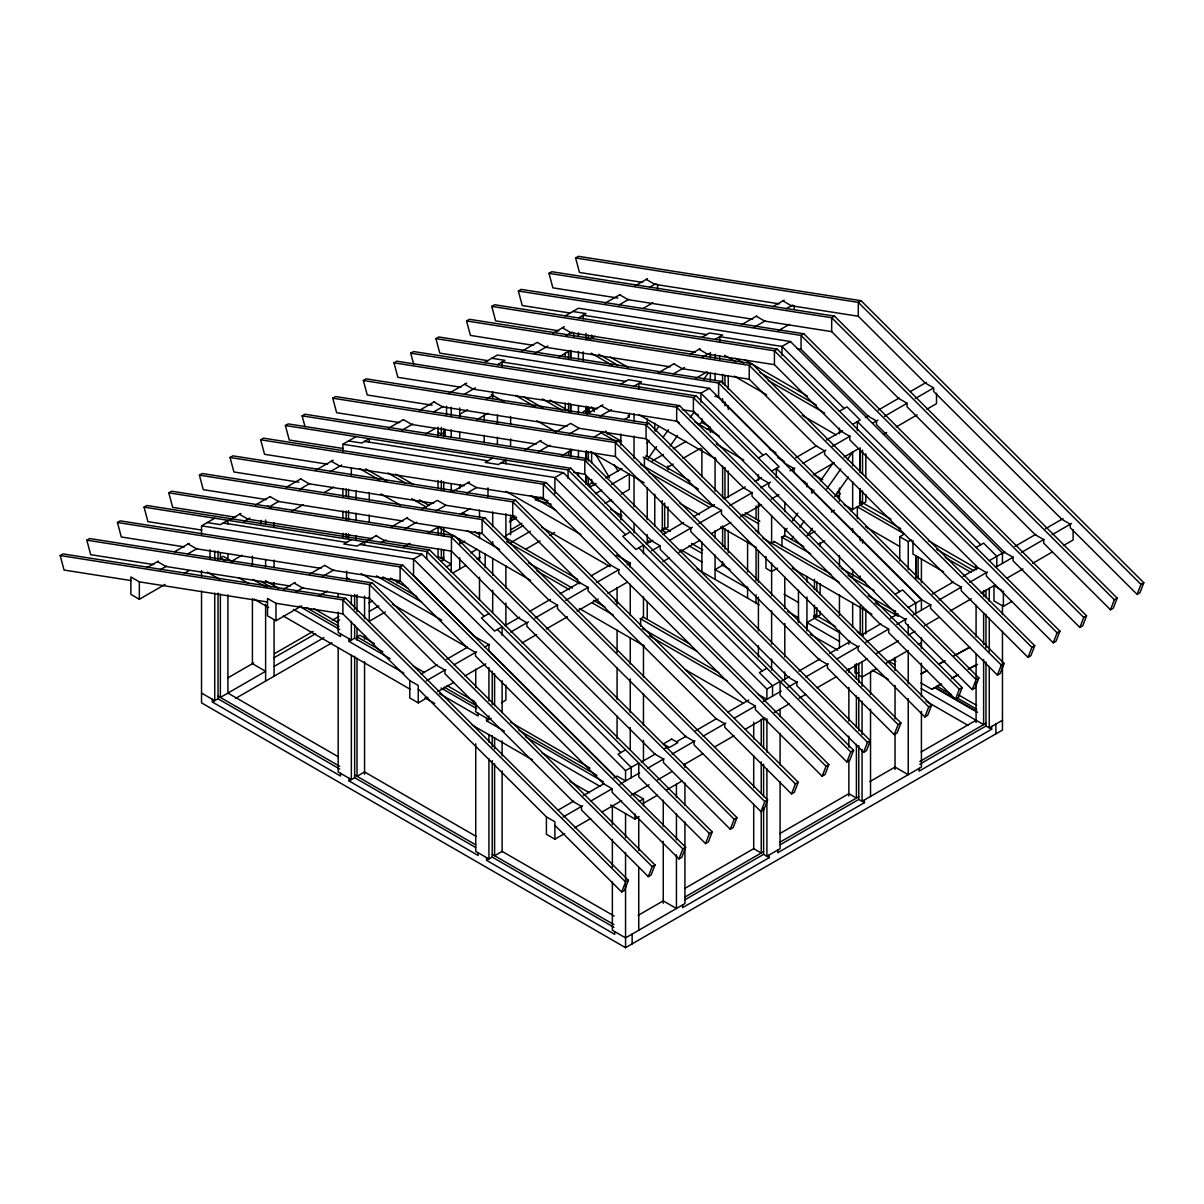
<?xml version="1.0" encoding="UTF-8"?>
<svg xmlns="http://www.w3.org/2000/svg" width="1204" height="1204" viewBox="0 0 1204 1204"><rect width="100%" height="100%" fill="white"/><g stroke="black" fill="none" stroke-linecap="round" stroke-linejoin="round"><path stroke-width="1.5" d="M445.119 429.091L445.119 436.345L443.704 435.532M492.692 398.659L492.692 391.797M502.113 367.401L502.113 361.998L625.553 381.382M583.157 318.804L583.157 315.207L706.597 334.592M588.335 411.858L588.335 408.818L590.532 407.554M638.752 388.741L638.752 383.444L700.939 393.211L763.125 455.262M643.463 553.735L643.463 545.126L635.923 549.476L622.724 536.322L630.264 531.957M719.781 341.951L719.781 336.668L781.968 346.436L844.154 408.472M798.463 622.618L798.463 617.727L787.461 611.376M806.936 630.776L806.936 622.618L820.135 615.003L820.135 611.286M854.99 664.533L854.99 672.991L856.405 673.804L858.768 672.449M860.183 488.493L860.183 505.168L900.788 528.616M860.183 471.817L860.183 447.737M915.777 578.176L915.777 555.857M554.893 825.342L621.685 891.983L625.553 881.945L628.383 880.32L345.698 598.313L63.029 553.915L60.2 555.541L64.068 570.049L130.875 580.539M628.383 880.32L624.515 890.358L621.685 891.983M294.122 583.067L302.595 587.958L369.493 598.463L436.405 665.21L444.878 670.101L444.878 673.668L573.029 801.518L581.502 806.409L581.502 809.976L648.309 876.617L652.177 866.579L655.006 864.954L372.322 582.947L89.653 538.549L86.823 540.175L90.691 554.683L153.781 564.586M655.006 864.954L651.138 874.977L648.309 876.617M324.734 565.383L333.222 570.275L400.119 580.795L467.017 647.526L475.505 652.417L475.505 655.984L603.655 783.834L612.129 788.725L612.129 792.292L678.936 858.934L682.803 848.895L685.633 847.27L402.949 565.263L120.265 520.865L117.435 522.491L121.303 536.999L184.408 546.902M685.633 847.27L681.765 857.308L678.936 858.934M613.859 777.934L617.08 776.083L625.553 780.975L625.553 770.65L638.752 763.035L638.752 776.926L705.544 843.568L709.412 833.529L712.241 831.904L429.572 549.897L146.888 505.499L144.059 507.125L147.926 521.633L201.745 530.076M712.241 831.904L708.373 841.942L705.544 843.568M376.099 535.735L384.573 540.626L451.47 551.146L518.367 617.878L526.855 622.769L526.855 626.336L655.006 754.186L663.479 759.077L663.479 762.644L730.286 829.285L734.154 819.247L736.983 817.621L454.299 535.614L171.615 491.217L168.801 492.842L172.669 507.351L235.758 517.253M736.983 817.621L733.116 827.66L730.286 829.285M406.711 518.051L415.199 522.957L482.097 533.462L548.994 600.194L557.482 605.1L557.482 608.667L685.633 736.502L694.106 741.393L694.106 744.96L760.913 811.601L764.781 801.563L767.595 799.938L484.926 517.931L202.242 473.533L199.412 475.159L203.28 489.667L266.37 499.57M767.595 799.938L763.742 809.976L760.913 811.601M437.338 500.367L445.826 505.274L512.723 515.779L579.621 582.525L588.109 587.417L588.109 590.983L716.245 718.818L724.733 723.724L724.733 727.276L791.525 793.933L795.392 783.894L798.222 782.254L515.553 500.247L232.869 455.849L230.039 457.49L233.907 471.983L298.863 482.187M798.222 782.254L794.354 792.292L791.525 793.933M467.965 482.699L476.438 487.59L543.35 498.095L610.247 564.842L618.721 569.733L618.721 573.3L746.871 701.149L755.359 706.041L755.359 709.607L822.151 776.249L826.019 766.211L828.849 764.585L546.164 482.578L263.495 438.166L260.666 439.806L264.534 454.299L327.623 464.217M828.849 764.585L824.981 774.608L822.151 776.249M758.415 694.482L766.903 699.373L766.903 689.049L780.087 681.434L780.087 695.325L846.894 761.966L850.761 751.928L853.591 750.303L570.907 468.296L288.223 423.898L285.393 425.524L289.261 440.032L343.08 448.475M853.591 750.303L849.723 760.341L846.894 761.966M573.661 472.404L584.798 474.165L651.71 540.897L660.183 545.803L660.183 549.37L788.334 677.205L796.807 682.096L796.807 685.663L863.614 752.304L867.482 742.266L870.311 740.641L587.627 458.634L304.958 414.236L302.129 415.862L305.033 426.743M870.311 740.641L866.444 750.679L863.614 752.304M540.039 441.07L548.527 445.977L615.425 456.482L682.322 523.228L690.81 528.12L690.81 531.686L818.961 659.521L827.434 664.427L827.434 667.979L894.241 734.636L898.109 724.597L900.938 722.957L618.254 440.95L335.57 396.552L332.755 398.193L336.623 412.686L399.713 422.604M900.938 722.957L897.07 732.995L894.241 734.636M570.666 423.402L579.154 428.293L646.051 438.798L712.949 505.545L721.437 510.436L721.437 514.003L849.572 641.852L858.061 646.744L858.061 650.31L924.868 716.952L928.736 706.914L931.55 705.288L648.881 423.281L366.197 378.869L363.367 380.509L367.235 395.002L432.191 405.206M931.55 705.288L927.682 715.311L924.868 716.952M601.293 405.718L609.781 410.609L676.678 421.114L743.575 487.861L752.048 492.752L752.048 496.319L880.199 624.169L888.687 629.06L888.687 632.627L955.479 699.268L959.347 689.23L962.177 687.604L679.507 405.597L396.823 361.2L393.994 362.825L397.862 377.334L460.951 387.236M962.177 687.604L958.309 697.643L955.479 699.268M682.247 409.706L693.399 411.467L760.296 478.199L768.784 483.105L768.784 486.672L896.935 614.507L905.408 619.398L905.408 622.965L972.215 689.606L976.083 679.583L978.897 677.942L696.228 395.935L413.544 351.538L410.714 353.178L413.619 364.044M978.897 677.942L975.044 687.981L972.215 689.606M714.89 396.327L718.607 396.914L785.505 463.66L793.993 468.552L793.993 472.118L922.129 599.953L930.617 604.859L930.617 608.411L997.409 675.068L1001.276 665.029L1004.106 663.389L721.437 381.382L438.753 336.985L435.923 338.625L439.791 353.118L488.041 360.703M1004.106 663.389L1000.238 673.427L997.409 675.068M673.849 363.834L682.322 368.725L749.234 379.23L816.131 445.977L824.605 450.868L824.605 454.435L952.755 582.269L961.244 587.176L961.244 590.743L1028.035 657.384L1031.903 647.346L1034.733 645.705L752.048 363.698L469.379 319.301L466.55 320.941L470.418 335.434L533.507 345.352M1034.733 645.705L1030.865 655.744L1028.035 657.384M699.057 349.28L707.531 354.172L774.428 364.677L841.34 431.423L849.813 436.315L849.813 439.881L977.964 567.731L986.437 572.622L986.437 576.189L1053.244 642.831L1057.112 632.792L1059.941 631.167L777.257 349.16L494.588 304.747L491.759 306.388L495.627 320.881L558.716 330.799M1059.941 631.167L1056.074 641.19L1053.244 642.831M797.334 348.724L801.051 349.31L867.949 416.057L876.437 420.948L876.437 424.515L1004.587 552.35L1013.061 557.256L1013.061 560.823L1079.868 627.465L1083.735 617.426L1086.565 615.786L803.881 333.779L521.197 289.381L518.367 291.022L522.235 305.515L570.485 313.1M1086.565 615.786L1082.697 625.824L1079.868 627.465M756.293 316.231L764.781 321.122L831.678 331.627L898.575 398.373L907.063 403.265L907.063 406.832L1035.199 534.681L1043.687 539.573L1043.687 543.139L1110.494 609.781L1114.347 599.742L1117.177 598.117L834.507 316.11L551.823 271.713L548.994 273.338L552.862 287.846L617.818 298.035M1117.177 598.117L1113.309 608.14L1110.494 609.781M782.916 300.865L791.389 305.756L858.301 316.261L925.199 383.007L933.672 387.899L933.672 391.466L1061.823 519.3L1070.311 524.207L1070.311 527.773L1137.103 594.415L1140.971 584.376L1143.8 582.736L861.116 300.729L578.447 256.332L575.617 257.972L579.485 272.465L642.575 282.383M1143.8 582.736L1139.932 592.774L1137.103 594.415M646.954 443.238L649.106 440.182M655.578 430.972L658.799 426.382M647.902 458.874L656.511 446.609M662.983 437.413L668.355 429.738M703.904 379.155L708.208 373.014M670.131 446.112L677.536 435.562M690.238 417.472L694.482 411.452M784.933 531.521L787.085 528.451M792.473 520.79L797.861 513.13M811.857 493.188L814.009 490.133M820.466 480.923L833.394 462.532M791.254 539.482L793.421 536.412M799.877 527.217L804.182 521.091M826.802 488.884L840.798 468.958M847.255 459.762L852.643 452.087L852.643 465.828M807.116 535.795L812.414 528.27M834.643 496.605L848.414 477.01M201.535 534.456L201.535 525.847L214.733 518.232M342.884 451.124L342.884 444.246L356.068 436.631M484.219 362.645L497.402 355.029L709.412 388.32L921.421 599.833L921.421 610.157M565.248 315.854L578.447 308.239L790.456 341.53L1002.465 553.042L1002.465 563.367M497.402 364.707L504.943 360.357L491.759 358.28M578.447 317.931L585.987 313.567L572.788 311.505M147.054 567.626L158.386 561.094M174.565 551.748L189.133 543.335M229.588 519.977L240.92 513.431M255.489 505.033L270.057 496.62M286.236 487.274L300.804 478.861M315.373 470.448L333.162 460.184M388.486 428.233L403.144 419.775M419.443 410.368L434.102 401.91M448.761 393.437L466.67 383.098M522.054 351.116L536.713 342.658M553.012 333.252L564.405 326.675M605.13 303.152L619.789 294.694M634.448 286.236L647.481 278.711M160.222 569.808L166.649 566.106M187.538 554.051L197.17 548.482M243.629 521.663L249.905 518.036M269.38 506.794L279.027 501.225M299.916 489.17L309.563 483.602M330.468 471.532L341.71 465.03M401.519 430.505L412.776 424.004M433.666 411.949L443.313 406.38M464.428 394.19L475.429 387.838M534.967 353.464L547.88 346M565.654 335.75L572.111 332.018M619.052 304.913L628.684 299.36M649.558 287.304L655.984 283.587M267.499 602L139.348 581.863L130.875 576.972L130.875 594.385L139.348 599.276L165.053 584.437M184.317 573.315L189.133 570.53M291.88 511.218L303.137 504.717M324.026 492.647L333.674 487.078M425.629 433.997L435.276 428.428M459.717 414.311L467.573 409.781M486.416 398.9L492.692 395.273M559.198 356.881L570.5 350.349M590.141 339.016L594.957 336.232M643.132 308.42L652.779 302.851M438.045 432.266L441.341 434.177L443.704 432.808M231.063 561.561L242.049 555.21M476.995 419.579L487.981 413.228M351.357 539.678L343.817 544.042L357.016 546.104L364.556 541.755L364.556 545.502M492.692 458.077L485.167 462.441L498.351 464.503L505.891 460.154L505.891 463.856M620.843 384.091L628.383 379.742L641.582 381.818L634.041 386.168M701.887 337.316L709.412 332.966L722.611 335.028L715.071 339.393M583.157 411.813L585.987 410.188L587.868 413.378M588.335 407.268L588.335 411L585.987 412.355L585.987 406.771M283.783 589.027L295.176 582.45M309.834 573.992L324.493 565.534M366.829 541.093L376.596 535.449M391.255 526.991L407.539 517.585M422.183 509.126L436.841 500.653M453.125 491.262L469.409 481.856M524.778 449.89L541.063 440.498M555.706 432.025L570.365 423.567M586.649 414.176L602.933 404.77M658.031 372.954L674.195 363.623M690.359 354.292L700.066 348.693M742.085 324.433L756.639 316.02M772.802 306.689L784.12 300.157M295.251 592.202L303.288 587.567M322.552 576.43L333.794 569.943M380.931 542.733L385.792 539.934M405.251 528.691L416.614 522.13M436.074 510.887L445.811 505.274M466.896 493.098L476.633 487.485M538.489 451.771L549.837 445.209M569.311 433.982L579.034 428.353M600.134 416.178L611.481 409.631M673.202 373.992L684.519 367.461M702.278 357.197L708.75 353.479M754.065 327.307L765.308 320.821M786.197 308.766L792.608 305.048M409.781 680.576L409.781 697.989L418.255 702.88L418.255 685.467L409.781 680.576L342.884 613.829L275.972 603.324L267.499 598.433L267.499 615.846L275.972 620.737L301.677 605.898M319.346 595.694L327.368 591.059M403.641 547.037L410.128 543.29M427.962 532.981L439.325 526.434M460.41 514.258L470.147 508.63M561.199 456.06L572.547 449.513M593.632 437.338L603.37 431.724M624.455 419.549L629.331 416.734L629.331 413.258M695.822 378.342L707.124 371.81M778.16 330.799L789.403 324.312M345.698 598.313L342.884 599.938L60.2 555.541M372.322 582.947L369.493 584.572L86.823 540.175M402.949 565.263L400.119 566.888L117.435 522.491M484.219 616.282L422.032 554.246L413.544 559.138L201.535 525.847M429.572 549.897L426.743 551.522L144.059 507.125M454.299 535.614L451.47 537.24L168.801 492.842M484.926 517.931L482.097 519.571L199.412 475.159M515.553 500.247L512.723 501.887L230.039 457.49M546.164 482.578L543.35 484.204L260.666 439.806M625.553 534.681L563.367 472.645L554.893 477.536L342.884 444.246M570.907 468.296L568.077 469.921L285.393 425.524M587.627 458.634L584.798 460.274L302.129 415.862M618.254 440.95L615.425 442.59L332.755 398.193M648.881 423.281L646.051 424.907L363.367 380.509M679.507 405.597L676.678 407.223L393.994 362.825M696.228 395.935L693.399 397.576L410.714 353.178M709.412 388.32L700.939 393.211L700.939 402.226M721.437 381.382L718.607 383.022L435.923 338.625M752.048 363.698L749.234 365.339L466.55 320.941M777.257 349.16L774.428 350.785L491.759 306.388M790.456 341.53L781.968 346.436L781.968 355.436M803.881 333.779L801.051 335.419L518.367 291.022M834.507 316.11L831.678 317.736L548.994 273.338M861.116 300.729L858.301 302.37L575.617 257.972M227.646 677.987L253.668 662.968M459.883 543.922L464.744 541.108M537.767 498.953L541.017 497.071M274.602 653.606L313.13 631.363M332.394 620.241L338.806 616.538M397.064 582.902L400.27 581.05M443.704 557.061L441.341 558.43L441.341 549.144M510.21 518.668L515.101 515.839M510.21 520.835L516.727 517.073M273.835 657.851L315.568 633.755M336.443 621.716L339.648 619.849M368.996 602.918L372.217 601.052M441.236 561.199L444.457 559.348M509.322 521.904L515.824 518.141M212.371 699.328L212.371 702.037L218.029 698.771L339.694 769.025M274.091 666.414L323.921 637.638M369.267 611.466L378.899 605.898M446.413 566.918L451.244 564.134L438.045 556.519L438.045 549.099M470.719 552.892L476.995 549.265M510.601 529.865L521.904 523.334M505.409 535.9L523.228 525.621M589.599 487.289L596.085 483.556M605.793 477.943L621.986 468.597M698.079 424.666L702.94 421.867M235.773 698.32L331.958 642.801M385.34 611.978L369.267 621.264L369.267 597.003M452.659 573.119L465.993 565.398M476.995 559.062L480.14 557.241M510.917 542.522L530.377 531.28M595.258 493.821L601.744 490.073M611.481 484.459L629.331 474.15L629.331 489.381L621.219 494.076M652.207 460.936L663.509 454.42M673.202 448.821L686.129 441.356M707.124 429.241L710.36 427.375L710.36 432.447M349.01 638.722L349.01 641.431L354.653 638.18L390.156 658.663M525.516 549.325L540.114 540.897M549.837 535.283L554.713 532.469M604.995 503.438L611.481 499.69M666.745 467.784L673.202 464.052M682.894 458.453L700.668 448.204M488.929 613.573L481.389 617.923L494.588 631.077L502.113 626.727L502.113 635.336M758.415 457.987L765.955 453.622L779.139 466.791L771.614 471.14M839.444 411.196L846.984 406.847L860.183 420L852.643 424.35M661.357 530.949L667.964 527.141L667.964 506.749M421.024 674.089L437.082 664.819M446.714 659.25L467.603 647.195M504.988 625.598L519.601 617.17M529.324 611.557L550.409 599.381M560.146 593.768L579.606 582.525M590.968 575.963L610.428 564.736M646.337 543.997L652.824 540.25M662.561 534.636L683.646 522.461M693.369 516.847L714.469 504.672M724.191 499.043L745.276 486.883M755.013 481.254L761.5 477.506M795.709 457.761L816.703 445.646M826.395 440.047L842.544 430.716M865.39 417.532L868.596 415.681M878.228 410.112L899.117 398.057M910.359 391.571L926.418 382.3M426.366 680.802L445.796 669.574M453.908 664.894L476.588 651.8M484.685 647.12L489.546 644.321M510.601 632.16L528.436 621.866M534.907 618.119L557.587 605.025M565.699 600.36L588.38 587.251M596.477 582.586L619.157 569.492M627.254 564.811L630.505 562.945M651.605 550.755L659.747 546.059M669.514 540.415L692.3 527.262M698.817 523.499L721.602 510.346M729.744 505.635L752.53 492.481M760.672 487.786L770.44 482.142M789.974 470.854L794.866 468.04M803.008 463.344L825.793 450.191M832.31 446.428L850.22 436.089M873.005 422.92L877.897 420.106M884.413 416.343L907.199 403.189M915.341 398.494L933.25 388.155M418.255 702.88L427.902 697.312M437.549 691.743L453.637 682.457M464.894 675.956L485.799 663.886M522.1 642.936L536.653 634.523M546.36 628.924L567.4 616.779M577.107 611.165L598.147 599.02M607.854 593.421L627.284 582.209M662.862 561.666L669.334 557.919M679.041 552.32L700.066 540.19M711.383 533.643L730.798 522.446M740.505 516.832L761.53 504.702M771.222 499.103L778.943 494.648M813.272 474.827L834.297 462.682M844.004 457.084L858.678 448.61M883.435 434.313L886.656 432.462M896.303 426.893L917.207 414.823M926.854 409.24L936.501 403.671L936.501 393.226M349.01 778.205L349.01 780.929L354.653 777.664L475.685 847.526M724.492 564.134L715.071 569.582L747.579 588.35M774.428 541.604L771.614 543.245L771.614 515.523M501.496 702.684L505.891 700.141L505.891 685.211M831.242 512.076L834.462 510.21M859.235 502.986L862.064 501.361M504.416 731.159L486.566 720.865L491.127 718.231M808.652 534.922L815.093 531.19M850.521 510.737L865.826 501.902L865.826 494.483M777.468 568.153L771.614 571.539L765.955 568.273L765.955 556.429M818.314 544.569L824.755 540.852M899.749 560.974L899.749 536.713L904.279 534.109M899.749 536.713L908.237 541.619L911.247 539.874M813.543 616.087L816.357 614.461M625.553 749.866L618.013 754.216L631.212 767.384L631.212 777.709M766.903 668.265L759.363 672.615L772.547 685.783L772.547 696.108M895.039 594.279L902.579 589.93L915.777 603.084L915.777 613.423M976.083 547.504L983.623 543.139L996.807 556.308L996.807 566.632M908.237 607.448L921.421 599.833M989.267 560.658L1002.465 553.042M557.648 810.382L573.706 801.111M583.353 795.558L604.227 783.503M641.265 762.117L655.397 753.96M664.819 748.512L667.964 746.706M676.437 741.814L686.084 736.246M695.731 730.677L716.621 718.607M727.878 712.106L748.768 700.051M781.245 681.298L789.282 676.648M798.929 671.079L819.834 659.024M829.466 653.456L850.37 641.386M862.064 634.643L880.907 623.762M890.328 618.314L898.184 613.784M932.332 594.069L953.327 581.953M963.019 576.355L977.558 567.957M1002.014 553.84L1005.22 551.989M1014.867 546.42L1035.741 534.365M1045.373 528.797L1063.042 518.608M486.566 857.624L486.566 860.348L492.225 857.082L613.889 927.321M563.036 817.08L582.57 805.792M590.712 801.096L611.873 788.876M620.015 784.165L639.565 772.893M647.707 768.197L663.991 758.791M672.133 754.095L694.919 740.927M703.061 736.231L725.861 723.062M734.004 718.367L755.179 706.146M763.306 701.435L781.23 691.096M787.732 687.349L797.515 681.705M805.657 676.994L828.442 663.84M836.584 659.145L859.385 645.976M865.902 642.214L888.687 629.06M896.829 624.349L906.612 618.721M913.083 614.973L930.873 604.709M938.954 600.043L961.59 586.965M969.671 582.3L987.446 572.035M995.527 567.37L1013.316 557.106M1021.398 552.44L1044.034 539.377M1052.115 534.711L1071.515 523.499M418.255 689.034L546.405 816.884L546.405 834.282L554.893 839.188L564.661 833.544M574.428 827.9L590.712 818.509M602.105 811.917L621.655 800.645M631.212 795.122L649.106 784.782M657.474 779.951L672.133 771.493M683.526 764.916L703.061 753.629M714.469 747.052L734.004 735.779M745.396 729.188L764.946 717.915M774.217 712.557L789.372 703.813M799.14 698.169L805.657 694.407M817.049 687.83L836.584 676.543M846.352 670.899L867.527 658.678M876.497 653.501L898.47 640.829M915.01 631.272L908.237 635.185L908.237 624.741M924.401 625.854L938.954 617.441M950.272 610.91L971.282 598.779M980.989 593.181L995.527 584.783M1006.845 578.251L1023.009 568.92M1032.716 563.306L1052.115 552.109M1063.433 545.578L1073.125 539.979L1073.125 529.534M639.219 801.382L643.463 798.929L643.463 805.702M642.605 803.775L657.249 795.317M667.016 789.673L682.096 780.975M876.497 668.732L862.064 677.069L858.768 675.173M886.129 663.178L906.988 651.138M918.216 644.652L921.421 642.801M610.563 804.949L634.975 819.051L639.219 816.613M1001.833 590.216L993.977 585.671L993.977 600.916L1003.399 606.349L1011.887 601.458M920.834 682.924L931.866 689.305L934.695 687.665M937.058 686.31L940.354 684.414M638.12 915.386L663.253 900.878L676.437 908.493L676.437 854.72M684.579 888.552L753.704 848.654L761.244 853.004L761.244 810.232M779.756 833.619L848.865 793.707L856.405 798.056L856.405 744.283M869.92 781.562L895.039 767.053L908.237 774.669L908.237 698.636M921.15 751.973L976.083 720.263M684.941 897.055L763.592 851.649M780.102 842.108L858.768 796.702M919.871 761.425L985.971 723.258M684.941 899.779L763.592 854.358L769.251 857.624L769.251 854.915M780.102 844.832L858.768 799.426L864.427 802.677L864.427 799.968M919.871 764.149L985.971 725.982L991.629 729.248L991.629 726.524M1002.465 720.263L989.267 727.878L989.267 666.504M769.251 857.624L682.563 907.681L682.563 904.956M864.427 802.677L777.739 852.733L777.739 850.009M991.629 729.248L919.073 771.132L919.073 768.408M201.535 591.074L201.535 702.865L625.553 947.668L1002.465 730.06L1002.465 631.242M921.361 673.623L926.267 670.839M939.135 663.931L944.041 661.146M953.658 656.014L969.882 647.06M921.03 673.969L927.486 670.447M938.383 664.412L945.245 660.755M954.546 655.608L969.476 647.556M953.402 677.295L958.294 674.631M976.218 664.849L968.076 669.289L977.528 664.412M931.866 689.305L941.648 683.962M951.431 678.635L958.249 674.752M779.199 303.844L654.765 284.294L646.292 279.403M752.575 319.21L628.142 299.661L619.669 294.769M695.34 352.26L570.907 332.71L562.418 327.819M670.131 366.814L545.698 347.264L537.225 342.372M597.575 408.698L473.142 389.148L464.669 384.257M566.949 426.382L442.515 406.832L434.042 401.94M536.337 444.065L411.903 424.515L403.415 419.624M364.556 441.416L487.981 460.801M501.18 462.878L563.367 472.645M348.528 440.98L361.727 443.042L369.267 438.692L369.267 442.38M464.247 485.679L339.814 466.129L331.341 461.237M433.621 503.362L309.187 483.812L300.714 478.921M403.009 521.031L278.575 501.496L270.087 496.59M372.382 538.715L247.949 519.165L239.461 514.274M223.207 523.018L346.647 542.402M359.845 544.479L422.032 554.246M207.193 522.581L220.377 524.643L227.917 520.294L227.917 524.026M321.032 568.363L196.598 548.813L188.11 543.922M290.405 586.047L165.971 566.497L157.483 561.606M531.972 496.394L548.046 500.713M535.103 499.841L551.161 504.175M744.463 359.71L807.402 396.056M735.539 358.371L743.605 363.036M759.754 372.352L816.297 404.995M724.627 355.33L735.93 361.862M768.242 380.524L824.77 413.153M734.32 376.16L766.632 394.822M802.165 415.335L836.088 434.915M610.368 357.121L628.217 367.431M769.476 448.987L775.933 452.719M814.656 475.068L822.723 479.734M863.479 503.257L891.05 519.18M928.359 540.716L977.031 568.815M598.9 354.322L618.284 365.504M777.739 457.565L784.015 461.192M837.231 491.909L840.482 493.791M936.772 549.385L973.931 570.831M591.224 353.148L612.234 365.279M693.594 412.25L698.471 415.064M836.027 494.483L839.278 496.364M904.46 533.989L857.353 506.794L857.353 518.638M945.245 557.542L971.101 572.472M710.36 427.375L701.887 422.469L701.887 418.766M802.707 480.682L805.521 482.322M844.154 504.626L852.643 509.518L852.643 481.735M694.783 421.882L719.179 435.968M865.48 526.72L899.599 546.42M943.635 571.84L912.948 554.126L912.948 540.581M675.895 420.768L679.131 422.634M716.29 444.095L743.741 459.943M638.752 414.552L716.29 459.326M627.916 415.922L629.331 416.734M588.335 411L586.453 409.902L586.453 406.184M550.017 400.074L569.537 411.347M605.326 432.01L621.58 441.401M645.976 455.488L689.892 480.832M745.201 512.769L759.844 521.212M784.24 535.298L803.76 546.571M841.16 568.168L865.571 582.254M542.312 398.9L561.832 410.158M600.871 432.703L615.5 441.146M643.162 457.114L698.455 489.05M742.371 514.394L758.64 523.785M781.411 536.939L810.683 553.84M848.098 575.437L874.119 590.457M523.394 396.673L542.914 407.945M640.498 464.277L713.686 506.538M755.977 530.964L759.227 532.83M773.871 541.288L830.805 574.157M868.204 595.754L895.866 611.722M515.688 395.484L535.193 406.756M649.061 472.495L709.231 507.23M762.809 538.173L839.354 582.36M875.142 603.023L898.109 616.282M491.277 394.461L504.295 401.97M536.833 420.753L556.338 432.025M590.502 451.741L644.17 482.729M679.959 503.392L699.479 514.665M720.624 526.87L754.788 546.586M792.187 568.183L871.892 614.206M857.353 631.919L863.479 635.456M591.36 482.924L594.58 484.776M784.03 594.159L798.493 602.512M958.881 695.099L976.64 705.363M665.601 528.511L670.462 531.31M691.517 543.471L702.85 550.002M817.772 616.358L835.576 626.637M892.631 659.581L895.866 661.447M591.239 486.657L586.453 483.888L586.453 476.528M662.305 527.683L664.653 529.053L664.653 503.091M814.476 615.545L816.839 616.899L816.839 607.629M936.772 686.145L951.13 694.437M957.526 698.124L976.685 709.186M935.162 687.349L976.685 711.308M609.645 500.006L612.836 501.842M661.568 529.986L666.429 532.785M689.094 545.879L702.052 553.358M721.873 564.796L729.97 569.477M813.738 617.833L839.639 632.792M888.597 661.056L895.069 664.789M934.409 687.499L977.513 712.392M610.744 509.352L622.062 515.869M680.757 549.761L701.887 561.967M806.936 622.618L839.444 641.386M921.15 688.553L983.623 724.612L983.623 659.521M647.707 540.476L650.521 542.101M697.011 568.935L759.197 604.844M810.187 634.282L837.818 650.235M872.132 670.056L888.386 679.432M925.996 701.149L968.001 725.395M530.257 495.536L556.097 510.451M506.086 491.382L580.915 534.576M616.282 554.999L630.264 563.066L630.264 567.475M541.875 527.277L610.187 566.708M395.664 474.165L413.559 484.505M462.351 512.663L467.227 515.493M504.642 537.089L577.845 579.35M615.244 600.947L618.495 602.813M642.906 616.899L690.073 644.14M387.959 472.976L405.853 483.316M506.703 541.529L579.892 583.789M640.077 618.54L696.996 651.409M365.79 468.883L386.935 481.088M419.459 499.871L429.211 505.499M474.767 531.807L479.643 534.621M528.436 562.795L572.351 588.139M593.497 600.344L604.89 606.921M642.289 628.518L718.743 672.66M359.71 468.642L379.23 479.899M411.753 498.682L426.397 507.14M467.062 530.618L499.585 549.4M536.999 570.997L569.522 589.779M592.293 602.918L613.438 615.124M649.227 635.787L727.291 680.862M380.855 493.896L400.36 505.168M437.774 526.765L530.482 580.298M579.29 608.471L644.351 646.036M685.016 669.499L743.56 703.317M267.965 505.981L271.035 507.742M390.532 578.071L408.291 588.335M382.857 576.912L416.78 596.492M376.4 575.888L421.626 602M361.095 573.586L441.793 620.18M346.767 577.83L350.108 579.756M392.399 604.182L467.227 647.376M232.959 561.922L223.207 556.293L220.377 557.934L225.253 560.748M265.437 580.674L278.425 588.184M314.169 608.818L338.52 622.874M374.384 643.568L359.845 635.185L357.016 636.811L382.857 651.74M413.138 665.962L424.455 672.479M447.06 685.543L474.526 701.39M510.406 722.114L589.99 768.062M634.041 793.481L643.463 798.929M260.982 581.381L270.734 586.995M306.463 607.629L338.941 626.381M444.246 687.168L476.543 705.83M518.939 730.301L596.898 775.316M252.87 579.41L266.686 587.386M299.134 606.124L339.694 629.526M441.01 688.026L476.543 708.539M525.441 736.773L603.4 781.787M238.332 577.544L248.069 583.157M293.475 609.39L340.521 636.54L340.521 633.816M349.01 641.431L403.867 673.111M439.37 693.609L478.093 715.974L478.093 713.25M541.725 752.711L600.119 786.423M207.404 572.201L219.79 579.35M253.984 599.095L268.642 607.553M283.301 616.012L410.293 689.335M424.952 697.793L434.719 703.437M472.164 725.049L532.409 759.829M569.853 781.456L589.388 792.744M546.405 816.884L554.893 821.775L554.893 839.188M227.917 693.068L338.369 756.834M476.001 836.298L364.556 771.945L357.016 776.294L357.016 658.392M614.191 916.078L502.113 851.379L494.588 855.728L494.588 763.833M218.029 696.062L339.694 766.301M354.653 774.94L475.685 844.817M492.225 854.358L613.889 924.597M201.535 693.068L214.733 700.683L214.733 593.12M212.371 702.037L340.521 776.023L340.521 773.314M349.01 780.929L478.093 855.457L478.093 852.733M486.566 860.348L614.717 934.334L614.717 931.61M1140.971 584.376L858.301 302.37L858.301 316.261M1114.347 599.742L831.678 317.736L831.678 331.627M1083.735 617.426L801.051 335.419L801.051 349.31M980.793 544.78L857.353 421.641L857.353 430.641M1057.112 632.792L774.428 350.785L774.428 364.677M1031.903 647.346L749.234 365.339L749.234 379.23M1001.276 665.029L718.607 383.022L718.607 396.914M899.749 591.555L776.324 468.416L776.324 477.431M976.083 679.583L693.399 397.576L693.399 411.467M959.347 689.23L676.678 407.223L676.678 421.114M928.736 706.914L646.051 424.907L646.051 438.798M898.109 724.597L615.425 442.59L615.425 456.482M867.482 742.266L584.798 460.274L584.798 474.165M850.761 751.928L568.077 469.921L568.077 478.605M638.752 547.85L762.177 670.989M766.903 689.049L554.893 477.536L554.893 493.745M826.019 766.211L543.35 484.204L543.35 498.095M795.392 783.894L512.723 501.887L512.723 515.779M764.781 801.563L482.097 519.571L482.097 533.462M734.154 819.247L451.47 537.24L451.47 551.146M709.412 833.529L426.743 551.522L426.743 558.475M497.402 629.451L620.843 752.59M625.553 770.65L413.544 559.138L413.544 575.346L474.933 636.6L488.929 644.667L488.929 650.551L616.042 777.363M682.803 848.895L400.119 566.888L400.119 580.795M652.177 866.579L369.493 584.572L369.493 598.463M625.553 881.945L342.884 599.938L342.884 613.829M591.631 406.922L594.46 411.723M605.762 430.942L607.659 434.147M588.335 408.818L590.216 412.024M614.251 464.669L618.013 471.08M595.378 453.848L609.495 477.837M1003.399 591.119L1003.399 606.349M1002.465 605.281L1002.465 614.552M995.859 724.071L995.859 733.868M989.267 588.395L989.267 601.413M989.267 618.149L989.267 651.635M985.971 590.216L985.971 597.651M985.971 614.386L985.971 647.872M985.971 661.884L985.971 725.982M983.623 590.712L983.623 596.296M983.623 613.032L983.623 644.652M976.083 566.121L976.083 569.853M976.083 605.251L976.083 636.916M976.083 653.682L976.083 677.897M976.083 681.63L976.083 722.611M921.421 558.505L921.421 582.616M921.421 637.714L921.421 648.369M921.421 663.193L921.421 696.574M921.421 711.413L921.421 767.053L862.064 801.322L862.064 749.4M918.125 556.699L918.125 578.943M916.289 555.631L916.289 577.89M908.237 541.619L908.237 569.597M908.237 650.416L908.237 683.797M895.039 610.834L895.039 614.507M895.039 657.414L895.039 670.477M895.039 685.407L895.039 718.999M895.039 733.928L895.039 769.386M870.537 672.178L870.537 694.422M870.537 709.261L870.537 796.431M865.826 453.742L865.826 477.822M865.826 609.856L865.826 633.966M862.531 450.085L862.531 474.165M862.531 490.841L862.531 503.799L860.183 502.444L860.183 489.471M862.531 539.437L862.531 543.139M862.531 608.05L862.531 635.878M862.064 661.839L862.064 686.34M862.064 701.179L862.064 734.56M860.183 450.582L860.183 472.811M860.183 537.089L860.183 540.792M860.183 576.039L860.183 579.741M860.183 605.702L860.183 634.508M858.768 663.314L858.768 682.578M858.768 697.417L858.768 730.798M858.768 745.637L858.768 799.426M856.405 663.645L856.405 679.372M856.405 696.062L856.405 727.592M852.643 528.466L852.643 532.198M852.643 569.432L852.643 576.882M852.643 602.948L852.643 627.149M848.865 640.558L848.865 644.306M848.865 668.656L848.865 672.404M848.865 687.379L848.865 721.091M848.865 736.08L848.865 747.308M848.865 760.431L848.865 796.01M839.444 428.067L839.444 433.696M839.444 488.071L839.444 501.195M839.444 555.556L839.444 566.813M839.444 594.926L839.444 615.56M839.444 630.55L839.444 647.918M820.135 542.673L820.135 546.39M820.135 583.473L820.135 594.595M816.839 581.667L816.839 590.938M814.476 579.214L814.476 589.584M814.476 605.251L814.476 618.269M811.646 488.869L811.646 492.255M806.936 483.135L806.936 486.867M806.936 576.43L806.936 582.029M806.936 596.958L806.936 630.55M798.463 590.201L798.463 621.911M794.219 305.861L794.219 309.353M784.797 502.354L784.797 511.595M784.797 528.24L784.797 535.629L781.968 537.255L781.968 546.586M784.797 576.942L784.797 608.592M784.797 623.491L784.797 657.008M784.797 671.892L784.797 679.342M780.087 709.171L780.087 716.606M780.087 733.341L780.087 764.961M780.087 781.697L780.087 848.654L766.903 856.27L766.903 768.859M771.614 563.066L771.614 595.739M771.614 610.624L771.614 644.14M771.614 659.039L771.614 670.207M766.903 718.637L766.903 752.124M763.592 717.734L763.592 748.361M763.592 764.239L763.592 796.717M763.592 807.869L763.592 854.358M761.244 719.104L761.244 745.141M761.244 761.876L761.244 793.496M758.415 474.617L758.415 480.17M758.415 504.205L758.415 533.778M758.415 550.544L758.415 582.269M758.415 597.199L758.415 630.791M758.415 645.72L758.415 656.917M756.067 505.996L756.067 519.059M756.067 547.052L756.067 580.644M756.067 594.866L756.067 603.038M753.704 722.234L753.704 739.015M753.704 755.811L753.704 787.536M753.704 804.332L753.704 849.121M747.579 540.295L747.579 572.02M747.579 586.935L747.579 598.132M728.269 375.919L728.269 388.952M728.269 405.718L728.269 409.435M728.269 471.095L728.269 497.056M728.269 530.437L728.269 552.681M724.958 375.949L724.958 385.265M724.958 402.031L724.958 405.748M724.958 467.423L724.958 498.953M724.958 528.631L724.958 549.024M722.611 374.339L722.611 383.91M722.611 398.659L722.611 402.407M722.611 466.038L722.611 497.854M722.611 525.922L722.611 546.511M722.611 561.485L722.611 565.218M719.781 355.917L719.781 359.304M715.071 354.382L715.071 358.13M715.071 373.135L715.071 380.63M715.071 457.505L715.071 491.247M715.071 530.618L715.071 538.128M715.071 554.999L715.071 579.365M710.36 352.546L710.36 357.769M710.36 373.375L710.36 380.253M701.887 448.881L701.887 476.799M701.887 541.966L701.887 571.749M684.925 764.119L684.925 767.49M684.925 783.051L684.925 805.31M684.925 822.001L684.925 903.602L625.553 937.871L612.369 930.256L612.369 882.035M676.437 784.24L676.437 797.229M676.437 813.919L676.437 839.88M667.964 465.948L667.964 469.65M663.253 800.163L663.253 826.395M663.253 841.37L663.253 903.181M662.305 500.653L662.305 530.407M657.595 284.4L657.595 289.622M654.765 423.266L654.765 430.731M654.765 494.167L654.765 525.892M647.225 418.962L647.225 422.694M647.225 439.445L647.225 456.196L644.396 457.836L644.396 467.167M647.225 487.921L647.225 519.646M647.225 534.561L647.225 543.892M647.225 601.744L647.225 618.54M643.463 596.898L643.463 617.231L640.633 618.856L640.633 626.321M643.463 645.209L643.463 676.934M643.463 693.73L643.463 725.455M643.463 740.385L643.463 760.898M638.752 818.976L638.752 850.506M638.752 867.196L638.752 930.256M634.975 813.979L634.975 819.051M634.041 413.905L634.041 421.295M634.041 436.089L634.041 458.272M634.041 476.874L634.041 506.733M634.041 523.529L634.041 532.86M632.145 934.063L632.145 943.861M630.264 584.181L630.264 615.605M630.264 637.894L630.264 664.021M630.264 678.951L630.264 712.542M630.264 727.472L630.264 749.866M625.553 813.618L625.553 837.728M625.553 852.567L625.553 880.38M625.553 884.082L625.553 947.668M620.843 434.027L620.843 445.104M620.843 510.556L620.843 519.857M617.08 587.447L617.08 604.197M617.08 630.279L617.08 652.673M617.08 667.603L617.08 699.328M617.08 716.124L617.08 738.519M612.369 806.003L612.369 824.544M612.369 839.384L612.369 867.196M591.631 335.058L591.631 338.474M591.631 451.545L591.631 462.682M591.631 479.373L591.631 483.075L588.335 484.986L588.335 477.612M588.335 335.254L588.335 338.67M588.335 451.831L588.335 461.042M586.453 450.747L586.453 459.958M585.987 333.418L585.987 339.663M585.987 451.349L585.987 458.724M585.987 475.294L585.987 484.505M583.157 351.869L583.157 360.342M578.447 332.831L578.447 336.548M578.447 351.463L578.447 358.912M578.447 405.477L578.447 412.927M578.447 450.191L578.447 457.64M578.447 472.54L578.447 476.272M573.736 332.816L573.736 336.307M570.907 350.575L570.907 358.009M570.907 404.514L570.907 411.949M570.907 449.152L570.907 456.587M570.44 351.854L570.44 357.422M570.44 403.927L570.44 411.362M570.44 450.416L570.44 456M568.544 351.071L568.544 358.521M568.544 403.144L568.544 410.594M568.544 451.5L568.544 455.232M565.248 352.892L565.248 356.61M565.248 403.099L565.248 410.549M510.601 416.494L510.601 423.958M510.601 438.888L510.601 446.353M510.601 515.402L510.601 534.757M505.891 513.777L505.891 537.797M505.891 565.79L505.891 588.184M505.891 603.114L505.891 625.493M502.113 680.772L502.113 712.723M502.113 740.896L502.113 755.931M502.113 770.966L502.113 851.77M497.402 414.793L497.402 424.124M497.402 437.172L497.402 444.637M494.588 673.819L494.588 705.694M494.588 737.585L494.588 748.828M492.692 511.911L492.692 526.81M492.692 541.695L492.692 545.427M492.692 558.475L492.692 575.271M492.692 590.201L492.692 612.595M492.225 671.29L492.225 704.626M492.225 735.674L492.225 746.796M492.225 760.642L492.225 857.082M488.929 667.633L488.929 700.984M488.929 715.793L488.929 719.51L475.731 711.88L475.731 702.579M488.929 734.741L488.929 742.161M488.929 758.851L488.929 858.994L475.731 851.379L475.731 743.816M487.981 487.891L487.981 496.59M486.566 718.141L486.566 720.865M485.167 554.126L485.167 567.671M484.219 414.883L484.219 420.452M484.219 435.276L484.219 442.696M479.508 510.075L479.508 517.464M479.508 532.258L479.508 537.797M479.508 550.86L479.508 561.019M479.508 577.258L479.508 599.607M475.731 669.048L475.731 687.68M459.717 407.96L459.717 417.321M459.717 432.311L459.717 437.925M459.717 484.745L459.717 488.493M459.717 539.061L459.717 542.808M459.717 557.798L459.717 569.025M451.244 407.238L451.244 416.599M451.244 429.723L451.244 437.202M451.244 484.023L451.244 491.518M451.244 551.447L451.244 572.291M446.533 406.26L446.533 414.974M443.704 428.759L443.704 436.525M443.704 481.901L443.704 490.299M443.704 528.255L443.704 535.675M443.704 549.641L443.704 559.785M441.341 427.405L441.341 434.177M441.341 480.531L441.341 489.802M441.341 528.752L441.341 534.32M438.045 427.194L438.045 435.968M438.045 480.486L438.045 487.906M438.045 526.84L438.045 534.26M369.267 492.511L369.267 499.961M369.267 514.891L369.267 522.355M364.556 596.13L364.556 618.63M364.556 635.501L364.556 639.249M364.556 661.748L364.556 774.247M357.016 594.761L357.016 611.617M357.016 628.458L357.016 640.197M356.068 490.796L356.068 498.26M356.068 513.19L356.068 520.64M356.068 535.569L356.068 539.302M354.653 594.475L354.653 609.374M354.653 625.132L354.653 638.18M354.653 656.255L354.653 777.664M351.357 468.175L351.357 475.128M351.357 595.378L351.357 604.694M351.357 621.46L351.357 640.077L338.173 632.461L338.173 612.083M351.357 655.307L351.357 779.56L338.173 771.945L338.173 647.692M348.528 489.26L348.528 497.568M348.528 510.586L348.528 519.872M348.528 533.899L348.528 538.474M346.647 571.238L346.647 579.937M346.18 488.764L346.18 496.198M346.18 511.083L346.18 520.384M346.18 533.402L346.18 537.119M342.884 488.719L342.884 496.153M342.884 511.038L342.884 518.472M342.884 533.357L342.884 537.074M338.173 593.557L338.173 597.274M275.972 603.324L275.972 620.737M274.091 522.626L274.091 526.374M274.091 560.086L274.091 567.581M274.091 582.555L274.091 586.303M274.091 620.015L274.091 676.197M265.617 520.023L265.617 523.77M265.617 559.363L265.617 566.858M265.617 604.303L265.617 681.103M260.907 520.399L260.907 523.875M252.419 556.128L252.419 565.398M252.419 598.779L252.419 663.69L265.617 671.305L220.377 697.417L220.377 594.129M227.917 553.825L227.917 559.424M227.917 594.806L227.917 693.549M220.377 552.817L220.377 558.445M218.029 551.206L218.029 559.288M218.029 593.075L218.029 698.771M214.733 550.95L214.733 559.484M210.023 549.776L210.023 558.475M201.535 570.666L201.535 576.234M139.348 581.863L139.348 599.276M671.727 739.09L663.253 743.982L669.379 747.518L677.852 742.627L671.727 739.09"/></g></svg>
